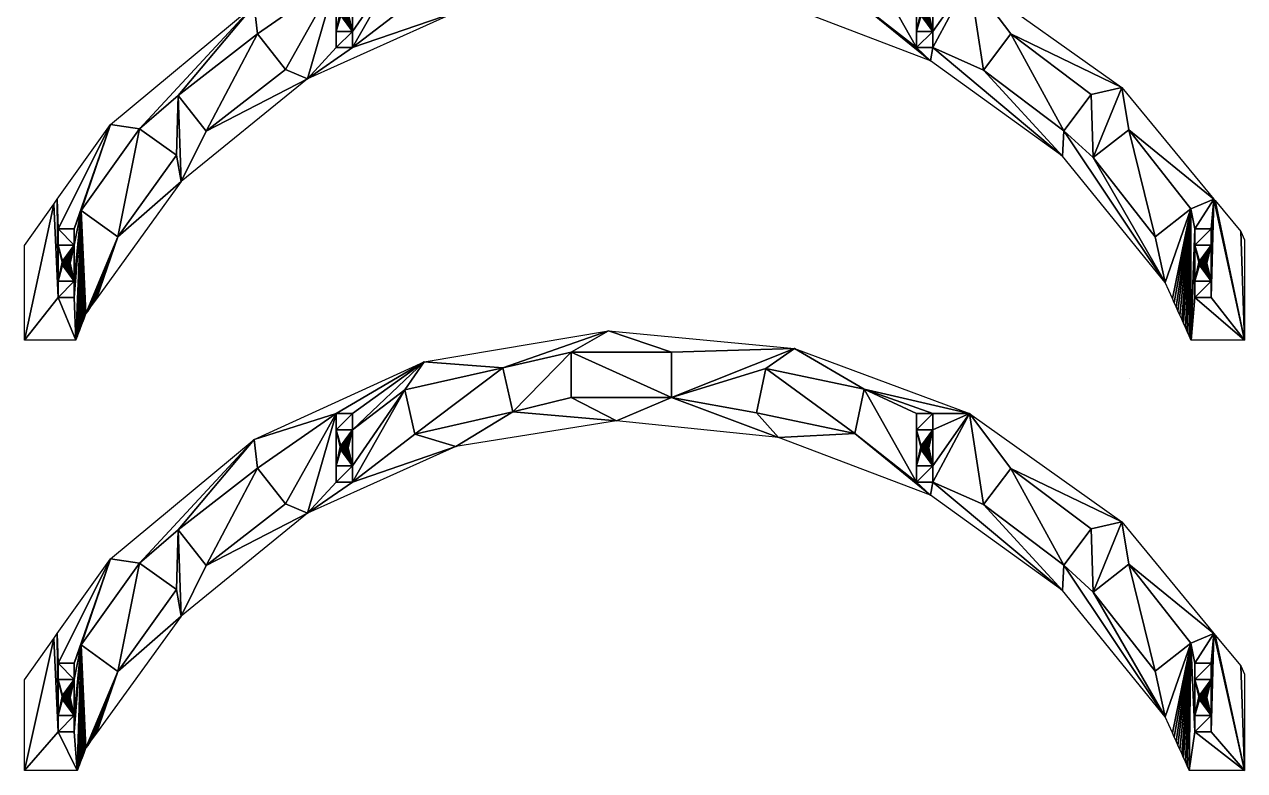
# Model space of a CAD drawing. Header units: metres. Extents: x -935 to 1842, y -1273 to 224.
# Drawn here: x 115.9 to 536.3, y -935.1 to -678.2 of the extents above; entities that cross this region are included whole.
import ezdxf

# ---------------------------------------------------------------- set-up
doc = ezdxf.new("R2010")
doc.units = ezdxf.units.M

msp = doc.modelspace()

# ---------------------------------------------------------------- linework, layer by layer
at = {"layer": 'Layer0'}
msp.add_line((496.48, -800.06), (496.55, -800.15), dxfattribs=at)

# ---------------------------------------------------------------- meshes
at = {"layer": 'Group#11'}
mesh = msp.add_polyface(dxfattribs=at)
corners = [(519.14, -903.77), (520.59, -909.6), (519.14, -916.17), (520.73, -909.27), (524.74, -903.77), (520.54, -909.97), (520.95, -908.98), (521.24, -908.75), (521.58, -908.61), (521.94, -908.57), (522.3, -908.61), (522.64, -908.75), (522.93, -908.98), (523.15, -909.27), (523.29, -909.6), (523.34, -909.97), (441.51, -812.19), (455.8, -831.06), (446.39, -843.5), (493.97, -849.48), (483.4, -851.93), (484.15, -873.64), (496.44, -864.04), (525.73, -887.89), (517.75, -891.3), (519.14, -898.17), (524.74, -898.17), (524.74, -916.17), (524.74, -921.77), (213.4, -846.51), (228.9, -835.76), (264.57, -823.57), (223.3, -835.76), (223.3, -812.16), (223.3, -817.76), (223.3, -830.16), (250.41, -819.23), (246.98, -804.01), (284.17, -811.62), (319.93, -814.65), (304.3, -806.6), (338.9, -806.6), (375.71, -820.37), (368.17, -811.98), (402.04, -819.06), (428.11, -840.33), (423.3, -835.76), (405.23, -803.79), (423.3, -812.16), (423.3, -817.76), (423.3, -830.16), (428.9, -835.76), (473.56, -873.17), (473.99, -864.37), (508.96, -916.66), (505.45, -900.91), (511.44, -922.18), (512.07, -923.6), (512.71, -925.02), (513.35, -926.44), (513.98, -927.86), (514.62, -929.28), (515.02, -930.18), (515.26, -930.7), (515.89, -932.12), (515.92, -932.18), (516.53, -933.54), (516.56, -933.6), (517.17, -934.96), (517.24, -935.14), (519.14, -921.77), (536.3, -935.14), (526.2, -888.46), (534.98, -899.08), (536.3, -901.96), (520.73, -910.66), (520.59, -910.33), (520.95, -910.95), (521.24, -911.18), (521.58, -911.32), (521.94, -911.36), (522.3, -911.32), (522.64, -911.18), (522.93, -910.95), (523.15, -910.66), (523.29, -910.33), (424.75, -823.6), (424.82, -823.43), (424.89, -823.26), (428.9, -817.76), (424.7, -823.96), (425.11, -822.97), (425.4, -822.75), (425.74, -822.61), (426.1, -822.56), (426.47, -822.61), (426.8, -822.75), (427.09, -822.97), (427.32, -823.26), (427.45, -823.6), (427.5, -823.96), (127.25, -887.9), (127.49, -898.17), (127.49, -903.77), (145.52, -862.19), (133.09, -898.17), (135.46, -891.88), (133.09, -903.77), (133.09, -916.17), (133.09, -921.77), (134.11, -935.14), (134.18, -934.95), (134.7, -933.59), (134.72, -933.53), (135.24, -932.17), (135.26, -932.11), (155.61, -863.75), (195.12, -821.17), (168.94, -852.24), (168.29, -872.83), (196.24, -830.98), (253.65, -794.39), (205.82, -843.29), (228.9, -812.16), (228.9, -817.76), (228.9, -830.16), (280.74, -796.4), (317.11, -783.67), (304.3, -791), (338.9, -791), (381.19, -789.74), (371.36, -796.71), (428.9, -812.16), (428.9, -830.16), (424.89, -824.66), (424.75, -824.32), (425.11, -824.95), (425.4, -825.17), (425.74, -825.31), (426.1, -825.36), (426.47, -825.31), (426.8, -825.17), (427.09, -824.95), (427.32, -824.66), (427.39, -824.49), (427.45, -824.32), (224.75, -823.6), (224.89, -823.26), (224.7, -823.96), (225.11, -822.97), (225.4, -822.75), (225.74, -822.61), (226.1, -822.56), (226.47, -822.61), (226.8, -822.75), (227.09, -822.97), (227.32, -823.26), (227.39, -823.43), (227.45, -823.6), (227.5, -823.96), (224.89, -824.66), (224.82, -824.49), (224.75, -824.32), (225.11, -824.95), (225.4, -825.17), (225.74, -825.31), (226.1, -825.36), (226.47, -825.31), (226.8, -825.17), (227.09, -824.95), (227.32, -824.66), (227.45, -824.32), (135.8, -930.69), (136, -930.17), (136.34, -929.27), (136.88, -927.85), (137.07, -927.36), (148.15, -900.97), (137.71, -926.48), (138.73, -925.06), (139.76, -923.64), (140.78, -922.22), (169.91, -881.91), (178.52, -864.55), (128.94, -909.6), (127.49, -916.17), (129.08, -909.27), (128.89, -909.97), (129.3, -908.98), (129.59, -908.75), (129.93, -908.61), (130.29, -908.57), (130.65, -908.61), (130.99, -908.75), (131.13, -908.86), (131.28, -908.98), (131.5, -909.27), (131.64, -909.6), (131.69, -909.97), (126, -889.65), (115.91, -935.14), (115.91, -903.85), (127.49, -921.77), (129.08, -910.66), (128.94, -910.33), (129.3, -910.95), (129.45, -911.07), (129.59, -911.18), (129.93, -911.32), (130.29, -911.36), (130.65, -911.32), (130.99, -911.18), (131.28, -910.95), (131.5, -910.66), (131.64, -910.33)]
mesh.append_faces([[corners[k] for k in face] for face in [(71, 73, 74), (199, 200, 201)]], dxfattribs={"vtx0": -1})
mesh.append_faces([[corners[k] for k in face] for face in [(1, 0, 3), (3, 4, 6), (6, 4, 7), (7, 4, 8), (8, 4, 9), (9, 4, 10), (10, 4, 11), (11, 4, 12), (12, 4, 13), (13, 4, 14), (14, 4, 15), (17, 19, 20), (21, 19, 22), (22, 23, 24), (25, 23, 26), (26, 23, 4), (27, 23, 28), (29, 30, 31), (30, 29, 32), (32, 34, 35), (36, 30, 37), (31, 38, 39), (39, 41, 42), (42, 44, 45), (46, 49, 50), (45, 51, 52), (52, 53, 54), (54, 24, 56), (56, 24, 57), (57, 24, 58), (58, 24, 59), (59, 24, 60), (60, 24, 61), (61, 24, 62), (62, 24, 63), (63, 24, 64), (64, 24, 65), (65, 24, 66), (66, 24, 67), (67, 24, 68), (68, 24, 69), (69, 70, 71), (70, 0, 2), (2, 75, 27), (75, 2, 76), (76, 2, 5), (86, 49, 87), (87, 49, 88), (88, 89, 91), (91, 89, 92), (92, 89, 93), (93, 89, 94), (94, 89, 95), (95, 89, 96), (96, 89, 97), (97, 89, 98), (98, 89, 99), (99, 89, 100), (102, 104, 105), (105, 106, 107), (108, 106, 109), (110, 106, 111), (111, 106, 112), (112, 106, 113), (113, 106, 114), (114, 106, 115), (106, 104, 116), (116, 118, 119), (118, 117, 120), (120, 33, 122), (33, 121, 123), (123, 121, 124), (125, 37, 30), (37, 121, 126), (126, 128, 38), (128, 127, 129), (129, 130, 41), (131, 130, 47), (132, 16, 89), (133, 16, 51), (50, 134, 133), (134, 50, 135), (135, 50, 90), (146, 34, 147), (147, 124, 149), (149, 124, 150), (150, 124, 151), (151, 124, 152), (152, 124, 153), (153, 124, 154), (154, 124, 155), (155, 124, 156), (156, 124, 157), (157, 124, 158), (158, 124, 159), (35, 160, 125), (160, 35, 161), (161, 35, 162), (162, 35, 148), (172, 106, 173), (173, 106, 174), (174, 106, 175), (175, 106, 176), (176, 177, 178), (178, 177, 179), (179, 177, 180), (180, 177, 181), (181, 177, 182), (182, 183, 29), (184, 103, 186), (186, 107, 188), (188, 107, 189), (189, 107, 190), (190, 107, 191), (191, 107, 192), (192, 107, 193), (193, 107, 194), (194, 107, 195), (195, 107, 196), (196, 107, 197), (197, 107, 198), (200, 202, 110), (202, 103, 185), (185, 203, 108), (203, 185, 204), (204, 185, 187)]], dxfattribs={"vtx0": -1, "vtx1": -1})
mesh.append_faces([[corners[k] for k in face] for face in [(0, 1, 2), (20, 19, 21), (24, 23, 25), (4, 23, 27), (32, 29, 33), (31, 30, 36), (39, 38, 40), (42, 41, 43), (45, 44, 46), (46, 47, 48), (52, 51, 18), (18, 51, 16), (54, 53, 21), (69, 24, 70), (70, 24, 25), (71, 28, 23), (27, 15, 4), (49, 86, 50), (105, 104, 106), (107, 106, 108), (109, 106, 110), (116, 117, 118), (120, 117, 33), (122, 33, 29), (124, 121, 37), (124, 37, 125), (126, 127, 128), (41, 130, 131), (47, 16, 132), (89, 16, 133), (133, 100, 89), (34, 146, 35), (125, 159, 124), (182, 119, 118), (103, 184, 185), (200, 199, 202), (202, 101, 103), (108, 198, 107)]], dxfattribs={"vtx0": -1, "vtx1": -1, "vtx2": -1})
mesh.append_faces([[corners[k] for k in face] for face in [(3, 0, 4), (2, 1, 5), (16, 17, 18), (17, 16, 19), (22, 19, 23), (32, 33, 34), (31, 36, 38), (39, 40, 41), (42, 43, 44), (46, 44, 47), (46, 48, 49), (45, 46, 51), (52, 18, 53), (21, 53, 20), (54, 21, 55), (54, 55, 24), (70, 25, 0), (71, 70, 28), (71, 23, 72), (71, 72, 73), (27, 75, 77), (27, 77, 78), (27, 78, 79), (27, 79, 80), (27, 80, 81), (27, 81, 82), (27, 82, 83), (27, 83, 84), (27, 84, 85), (27, 85, 15), (88, 49, 89), (50, 86, 90), (101, 102, 103), (102, 101, 104), (116, 104, 117), (33, 117, 121), (126, 121, 127), (38, 128, 40), (129, 127, 130), (41, 131, 43), (47, 130, 16), (47, 132, 48), (133, 134, 136), (133, 136, 137), (133, 137, 138), (133, 138, 139), (133, 139, 140), (133, 140, 141), (133, 141, 142), (133, 142, 143), (133, 143, 144), (133, 144, 145), (133, 145, 100), (147, 34, 124), (35, 146, 148), (125, 160, 163), (125, 163, 164), (125, 164, 165), (125, 165, 166), (125, 166, 167), (125, 167, 168), (125, 168, 169), (125, 169, 170), (125, 170, 171), (125, 171, 159), (106, 172, 115), (176, 106, 177), (182, 177, 119), (182, 118, 183), (29, 183, 122), (186, 103, 107), (185, 184, 187), (202, 199, 101), (110, 202, 109), (108, 203, 205), (108, 205, 206), (108, 206, 207), (108, 207, 208), (108, 208, 209), (108, 209, 210), (108, 210, 211), (108, 211, 212), (108, 212, 213), (108, 213, 214), (108, 214, 198)]], dxfattribs={"vtx0": -1, "vtx2": -1})
mesh = msp.add_polyface(dxfattribs=at)
corners = [(304.3, -791), (338.9, -806.6), (304.3, -806.6), (338.9, -791)]
mesh.append_faces([[corners[k] for k in face] for face in [(0, 1, 2), (1, 0, 3)]], dxfattribs={"vtx0": -1})
mesh = msp.add_polyface(dxfattribs=at)
corners = [(280.74, -796.4), (250.41, -819.23), (246.98, -804.01), (284.17, -811.62)]
mesh.append_faces([[corners[k] for k in face] for face in [(0, 1, 2), (1, 0, 3)]], dxfattribs={"vtx0": -1})
mesh = msp.add_polyface(dxfattribs=at)
corners = [(371.36, -796.71), (402.04, -819.06), (368.17, -811.98), (405.23, -803.79)]
mesh.append_faces([[corners[k] for k in face] for face in [(0, 1, 2), (1, 0, 3)]], dxfattribs={"vtx0": -1})
mesh = msp.add_polyface(dxfattribs=at)
corners = [(228.9, -812.16), (223.3, -817.76), (223.3, -812.16), (228.9, -817.76)]
mesh.append_faces([[corners[k] for k in face] for face in [(0, 1, 2), (1, 0, 3)]], dxfattribs={"vtx0": -1})
mesh = msp.add_polyface(dxfattribs=at)
corners = [(428.9, -812.16), (423.3, -817.76), (423.3, -812.16), (428.9, -817.76)]
mesh.append_faces([[corners[k] for k in face] for face in [(0, 1, 2), (1, 0, 3)]], dxfattribs={"vtx0": -1})
mesh = msp.add_polyface(dxfattribs=at)
corners = [(224.75, -823.6), (224.75, -824.32), (224.7, -823.96), (224.89, -823.26), (224.82, -824.49), (224.89, -824.66), (225.11, -822.97), (225.11, -824.95), (225.4, -822.75), (225.4, -825.17), (225.74, -822.61), (225.74, -825.31), (226.1, -822.56), (226.1, -825.36), (226.47, -822.61), (226.47, -825.31), (226.8, -822.75), (226.8, -825.17), (227.09, -824.95), (227.09, -822.97), (227.32, -823.26), (227.32, -824.66), (227.39, -823.43), (227.45, -824.32), (227.45, -823.6), (227.5, -823.96)]
mesh.append_faces([[corners[k] for k in face] for face in [(0, 1, 2), (23, 24, 25)]], dxfattribs={"vtx0": -1})
mesh.append_faces([[corners[k] for k in face] for face in [(1, 3, 4), (4, 3, 5), (5, 6, 7), (7, 8, 9), (9, 10, 11), (11, 12, 13), (13, 14, 15), (15, 16, 17), (17, 16, 18), (18, 20, 21), (21, 22, 23)]], dxfattribs={"vtx0": -1, "vtx1": -1})
mesh.append_faces([[corners[k] for k in face] for face in [(1, 0, 3), (5, 3, 6), (7, 6, 8), (9, 8, 10), (11, 10, 12), (13, 12, 14), (15, 14, 16), (18, 16, 19), (18, 19, 20), (21, 20, 22), (23, 22, 24)]], dxfattribs={"vtx0": -1, "vtx2": -1})
mesh = msp.add_polyface(dxfattribs=at)
corners = [(424.75, -823.6), (424.75, -824.32), (424.7, -823.96), (424.82, -823.43), (424.89, -824.66), (424.89, -823.26), (425.11, -824.95), (425.11, -822.97), (425.4, -822.75), (425.4, -825.17), (425.74, -822.61), (425.74, -825.31), (426.1, -822.56), (426.1, -825.36), (426.47, -822.61), (426.47, -825.31), (426.8, -822.75), (426.8, -825.17), (427.09, -824.95), (427.09, -822.97), (427.32, -823.26), (427.32, -824.66), (427.45, -823.6), (427.39, -824.49), (427.45, -824.32), (427.5, -823.96)]
mesh.append_faces([[corners[k] for k in face] for face in [(0, 1, 2), (24, 22, 25)]], dxfattribs={"vtx0": -1})
mesh.append_faces([[corners[k] for k in face] for face in [(1, 3, 4), (4, 5, 6), (6, 8, 9), (9, 10, 11), (11, 12, 13), (13, 14, 15), (15, 16, 17), (17, 16, 18), (18, 20, 21), (21, 22, 23), (23, 22, 24)]], dxfattribs={"vtx0": -1, "vtx1": -1})
mesh.append_faces([[corners[k] for k in face] for face in [(1, 0, 3), (4, 3, 5), (6, 5, 7), (6, 7, 8), (9, 8, 10), (11, 10, 12), (13, 12, 14), (15, 14, 16), (18, 16, 19), (18, 19, 20), (21, 20, 22)]], dxfattribs={"vtx0": -1, "vtx2": -1})
mesh = msp.add_polyface(dxfattribs=at)
corners = [(196.24, -830.98), (178.52, -864.55), (168.94, -852.24), (205.82, -843.29)]
mesh.append_faces([[corners[k] for k in face] for face in [(0, 1, 2), (1, 0, 3)]], dxfattribs={"vtx0": -1})
mesh = msp.add_polyface(dxfattribs=at)
corners = [(228.9, -830.16), (223.3, -835.76), (223.3, -830.16), (228.9, -835.76)]
mesh.append_faces([[corners[k] for k in face] for face in [(0, 1, 2), (1, 0, 3)]], dxfattribs={"vtx0": -1})
mesh = msp.add_polyface(dxfattribs=at)
corners = [(428.9, -830.16), (423.3, -835.76), (423.3, -830.16), (428.9, -835.76)]
mesh.append_faces([[corners[k] for k in face] for face in [(0, 1, 2), (1, 0, 3)]], dxfattribs={"vtx0": -1})
mesh = msp.add_polyface(dxfattribs=at)
corners = [(455.8, -831.06), (473.99, -864.37), (446.39, -843.5), (483.4, -851.93)]
mesh.append_faces([[corners[k] for k in face] for face in [(0, 1, 2), (1, 0, 3)]], dxfattribs={"vtx0": -1})
mesh = msp.add_polyface(dxfattribs=at)
corners = [(155.61, -863.75), (148.15, -900.97), (135.46, -891.88), (168.29, -872.83)]
mesh.append_faces([[corners[k] for k in face] for face in [(0, 1, 2), (1, 0, 3)]], dxfattribs={"vtx0": -1})
mesh = msp.add_polyface(dxfattribs=at)
corners = [(496.44, -864.04), (505.45, -900.91), (484.15, -873.64), (517.75, -891.3)]
mesh.append_faces([[corners[k] for k in face] for face in [(0, 1, 2), (1, 0, 3)]], dxfattribs={"vtx0": -1})
mesh = msp.add_polyface(dxfattribs=at)
corners = [(127.49, -898.17), (133.09, -903.77), (127.49, -903.77), (133.09, -898.17)]
mesh.append_faces([[corners[k] for k in face] for face in [(0, 1, 2), (1, 0, 3)]], dxfattribs={"vtx0": -1})
mesh = msp.add_polyface(dxfattribs=at)
corners = [(524.74, -898.17), (519.14, -903.77), (519.14, -898.17), (524.74, -903.77)]
mesh.append_faces([[corners[k] for k in face] for face in [(0, 1, 2), (1, 0, 3)]], dxfattribs={"vtx0": -1})
mesh = msp.add_polyface(dxfattribs=at)
corners = [(128.94, -909.6), (128.94, -910.33), (128.89, -909.97), (129.08, -909.27), (129.08, -910.66), (129.3, -910.95), (129.3, -908.98), (129.59, -908.75), (129.45, -911.07), (129.59, -911.18), (129.93, -911.32), (129.93, -908.61), (130.29, -908.57), (130.29, -911.36), (130.65, -908.61), (130.65, -911.32), (130.99, -908.75), (130.99, -911.18), (131.13, -908.86), (131.28, -910.95), (131.28, -908.98), (131.5, -909.27), (131.5, -910.66), (131.64, -909.6), (131.64, -910.33), (131.69, -909.97)]
mesh.append_faces([[corners[k] for k in face] for face in [(0, 1, 2), (24, 23, 25)]], dxfattribs={"vtx0": -1})
mesh.append_faces([[corners[k] for k in face] for face in [(1, 3, 4), (4, 3, 5), (5, 7, 8), (8, 7, 9), (9, 7, 10), (10, 12, 13), (13, 14, 15), (15, 16, 17), (17, 18, 19), (19, 21, 22), (22, 23, 24)]], dxfattribs={"vtx0": -1, "vtx1": -1})
mesh.append_faces([[corners[k] for k in face] for face in [(1, 0, 3), (5, 3, 6), (5, 6, 7), (10, 7, 11), (10, 11, 12), (13, 12, 14), (15, 14, 16), (17, 16, 18), (19, 18, 20), (19, 20, 21), (22, 21, 23)]], dxfattribs={"vtx0": -1, "vtx2": -1})
mesh = msp.add_polyface(dxfattribs=at)
corners = [(520.59, -909.6), (520.59, -910.33), (520.54, -909.97), (520.73, -909.27), (520.73, -910.66), (520.95, -908.98), (520.95, -910.95), (521.24, -908.75), (521.24, -911.18), (521.58, -911.32), (521.58, -908.61), (521.94, -908.57), (521.94, -911.36), (522.3, -908.61), (522.3, -911.32), (522.64, -908.75), (522.64, -911.18), (522.93, -908.98), (522.93, -910.95), (523.15, -909.27), (523.15, -910.66), (523.29, -909.6), (523.29, -910.33), (523.34, -909.97)]
mesh.append_faces([[corners[k] for k in face] for face in [(0, 1, 2), (22, 21, 23)]], dxfattribs={"vtx0": -1})
mesh.append_faces([[corners[k] for k in face] for face in [(1, 3, 4), (4, 5, 6), (6, 7, 8), (8, 7, 9), (9, 11, 12), (12, 13, 14), (14, 15, 16), (16, 17, 18), (18, 19, 20), (20, 21, 22)]], dxfattribs={"vtx0": -1, "vtx1": -1})
mesh.append_faces([[corners[k] for k in face] for face in [(1, 0, 3), (4, 3, 5), (6, 5, 7), (9, 7, 10), (9, 10, 11), (12, 11, 13), (14, 13, 15), (16, 15, 17), (18, 17, 19), (20, 19, 21)]], dxfattribs={"vtx0": -1, "vtx2": -1})
mesh = msp.add_polyface(dxfattribs=at)
corners = [(133.09, -916.17), (127.49, -921.77), (127.49, -916.17), (133.09, -921.77)]
mesh.append_faces([[corners[k] for k in face] for face in [(0, 1, 2), (1, 0, 3)]], dxfattribs={"vtx0": -1})
mesh = msp.add_polyface(dxfattribs=at)
corners = [(524.74, -916.17), (519.14, -921.77), (519.14, -916.17), (524.74, -921.77)]
mesh.append_faces([[corners[k] for k in face] for face in [(0, 1, 2), (1, 0, 3)]], dxfattribs={"vtx0": -1})
at = {"layer": 'Group#12'}
mesh = msp.add_polyface(dxfattribs=at)
corners = [(519.14, -754.17), (520.59, -760), (519.14, -766.57), (520.73, -759.67), (524.74, -754.17), (520.54, -760.37), (520.95, -759.38), (521.24, -759.15), (521.58, -759.01), (521.94, -758.97), (522.3, -759.01), (522.64, -759.15), (522.93, -759.38), (523.15, -759.67), (523.29, -760), (523.34, -760.37), (441.51, -662.59), (455.8, -681.46), (446.39, -693.9), (493.97, -699.88), (483.4, -702.33), (484.15, -724.04), (496.44, -714.44), (525.73, -738.29), (517.75, -741.7), (519.14, -748.57), (517.8, -786.78), (517.88, -786.96), (524.74, -748.57), (524.74, -766.57), (524.74, -772.17), (519.14, -772.17), (536.3, -786.96), (526.2, -738.86), (534.98, -749.48), (536.3, -752.36), (520.73, -761.06), (520.59, -760.73), (520.95, -761.35), (521.24, -761.58), (521.58, -761.72), (521.94, -761.76), (522.3, -761.72), (522.64, -761.58), (522.93, -761.35), (523.15, -761.06), (523.29, -760.73), (423.3, -668.16), (424.75, -674), (423.3, -680.56), (424.82, -673.83), (424.89, -673.66), (428.9, -668.16), (424.7, -674.36), (425.11, -673.37), (425.4, -673.15), (425.74, -673.01), (426.1, -672.96), (426.47, -673.01), (426.8, -673.15), (427.09, -673.37), (427.32, -673.66), (427.45, -674), (427.5, -674.36), (127.25, -738.3), (127.49, -748.57), (127.49, -754.17), (145.52, -712.59), (133.09, -748.57), (135.46, -742.28), (133.09, -754.17), (133.09, -766.57), (133.09, -772.17), (133.57, -786.96), (133.64, -786.77), (134.16, -785.41), (134.18, -785.35), (134.7, -783.99), (134.72, -783.93), (135.24, -782.57), (135.26, -782.51), (155.61, -714.15), (195.12, -671.57), (168.94, -702.64), (168.29, -723.23), (196.24, -681.38), (223.3, -662.56), (253.65, -644.79), (205.82, -693.69), (213.4, -696.91), (228.9, -662.56), (228.9, -668.16), (246.98, -654.41), (228.9, -680.56), (228.9, -686.16), (280.74, -646.8), (317.11, -634.07), (304.3, -641.4), (284.17, -662.02), (304.3, -657), (338.9, -641.4), (381.19, -640.14), (338.9, -657), (371.36, -647.11), (368.17, -662.38), (405.23, -654.19), (428.9, -662.56), (423.3, -662.56), (428.9, -680.56), (428.9, -686.16), (264.57, -673.97), (223.3, -686.16), (223.3, -668.16), (223.3, -680.56), (250.41, -669.63), (319.93, -665.05), (375.71, -670.77), (402.04, -669.46), (428.11, -690.73), (423.3, -686.16), (473.56, -723.57), (473.99, -714.77), (508.96, -767.06), (505.45, -751.31), (511.44, -772.58), (512.07, -774), (512.71, -775.42), (513.35, -776.84), (513.98, -778.26), (514.62, -779.68), (515.02, -780.58), (515.26, -781.1), (515.89, -782.52), (515.92, -782.58), (516.53, -783.94), (516.56, -784), (517.17, -785.36), (517.19, -785.42), (424.89, -675.06), (424.75, -674.72), (425.11, -675.35), (425.4, -675.57), (425.74, -675.71), (426.1, -675.76), (426.47, -675.71), (426.8, -675.57), (427.09, -675.35), (427.32, -675.06), (427.39, -674.89), (427.45, -674.72), (224.75, -674), (224.89, -673.66), (224.7, -674.36), (225.11, -673.37), (225.4, -673.15), (225.74, -673.01), (226.1, -672.96), (226.47, -673.01), (226.8, -673.15), (227.09, -673.37), (227.32, -673.66), (227.39, -673.83), (227.45, -674), (227.5, -674.36), (224.89, -675.06), (224.82, -674.89), (224.75, -674.72), (225.11, -675.35), (225.4, -675.57), (225.74, -675.71), (226.1, -675.76), (226.47, -675.71), (226.8, -675.57), (227.09, -675.35), (227.32, -675.06), (227.45, -674.72), (135.8, -781.09), (136, -780.57), (136.34, -779.67), (136.88, -778.25), (137.07, -777.76), (148.15, -751.37), (137.71, -776.88), (138.73, -775.46), (139.76, -774.04), (140.78, -772.62), (169.91, -732.31), (178.52, -714.95), (128.94, -760), (127.49, -766.57), (129.08, -759.67), (128.89, -760.37), (129.3, -759.38), (129.59, -759.15), (129.93, -759.01), (130.29, -758.97), (130.65, -759.01), (130.99, -759.15), (131.13, -759.26), (131.28, -759.38), (131.5, -759.67), (131.64, -760), (131.69, -760.37), (126, -740.05), (115.91, -786.96), (115.91, -754.25), (127.49, -772.17), (129.08, -761.06), (128.94, -760.73), (129.3, -761.35), (129.45, -761.47), (129.59, -761.58), (129.93, -761.72), (130.29, -761.76), (130.65, -761.72), (130.99, -761.58), (131.28, -761.35), (131.5, -761.06), (131.64, -760.73)]
mesh.append_faces([[corners[k] for k in face] for face in [(32, 34, 35), (203, 204, 205)]], dxfattribs={"vtx0": -1})
mesh.append_faces([[corners[k] for k in face] for face in [(1, 0, 3), (3, 4, 6), (6, 4, 7), (7, 4, 8), (8, 4, 9), (9, 4, 10), (10, 4, 11), (11, 4, 12), (12, 4, 13), (13, 4, 14), (14, 4, 15), (17, 19, 20), (21, 19, 22), (22, 23, 24), (26, 25, 27), (25, 23, 28), (28, 23, 4), (29, 23, 30), (27, 31, 32), (31, 0, 2), (2, 36, 29), (36, 2, 37), (37, 2, 5), (48, 47, 50), (50, 47, 51), (51, 52, 54), (54, 52, 55), (55, 52, 56), (56, 52, 57), (57, 52, 58), (58, 52, 59), (59, 52, 60), (60, 52, 61), (61, 52, 62), (62, 52, 63), (65, 67, 68), (68, 69, 70), (71, 69, 72), (73, 69, 74), (74, 69, 75), (75, 69, 76), (76, 69, 77), (77, 69, 78), (78, 69, 79), (79, 69, 80), (69, 67, 81), (81, 83, 84), (83, 82, 85), (85, 86, 88), (86, 87, 90), (90, 87, 91), (93, 92, 94), (92, 87, 95), (95, 97, 98), (97, 96, 100), (100, 101, 102), (103, 101, 105), (106, 16, 52), (108, 16, 109), (89, 94, 110), (94, 89, 111), (111, 112, 113), (114, 94, 92), (110, 98, 115), (115, 102, 116), (116, 117, 118), (119, 47, 49), (118, 109, 120), (120, 121, 122), (122, 24, 124), (124, 24, 125), (125, 24, 126), (126, 24, 127), (127, 24, 128), (128, 24, 129), (129, 24, 130), (130, 24, 131), (131, 24, 132), (132, 24, 133), (133, 24, 134), (134, 24, 135), (135, 24, 136), (136, 24, 137), (137, 24, 26), (49, 138, 108), (138, 49, 139), (139, 49, 53), (150, 112, 151), (151, 91, 153), (153, 91, 154), (154, 91, 155), (155, 91, 156), (156, 91, 157), (157, 91, 158), (158, 91, 159), (159, 91, 160), (160, 91, 161), (161, 91, 162), (162, 91, 163), (113, 164, 93), (164, 113, 165), (165, 113, 166), (166, 113, 152), (176, 69, 177), (177, 69, 178), (178, 69, 179), (179, 69, 180), (180, 181, 182), (182, 181, 183), (183, 181, 184), (184, 181, 185), (185, 181, 186), (186, 187, 89), (188, 66, 190), (190, 70, 192), (192, 70, 193), (193, 70, 194), (194, 70, 195), (195, 70, 196), (196, 70, 197), (197, 70, 198), (198, 70, 199), (199, 70, 200), (200, 70, 201), (201, 70, 202), (204, 206, 73), (206, 66, 189), (189, 207, 71), (207, 189, 208), (208, 189, 191)]], dxfattribs={"vtx0": -1, "vtx1": -1})
mesh.append_faces([[corners[k] for k in face] for face in [(0, 1, 2), (20, 19, 21), (24, 23, 25), (24, 25, 26), (4, 23, 29), (31, 27, 25), (32, 30, 23), (29, 15, 4), (47, 48, 49), (68, 67, 69), (70, 69, 71), (72, 69, 73), (81, 82, 83), (85, 82, 86), (88, 86, 89), (91, 87, 92), (91, 92, 93), (95, 96, 97), (102, 101, 103), (105, 16, 106), (52, 16, 108), (111, 89, 86), (110, 94, 114), (115, 98, 99), (116, 102, 104), (118, 117, 119), (119, 105, 107), (120, 109, 18), (18, 109, 16), (122, 121, 21), (108, 63, 52), (112, 150, 113), (93, 163, 91), (186, 84, 83), (66, 188, 189), (204, 203, 206), (206, 64, 66), (71, 202, 70)]], dxfattribs={"vtx0": -1, "vtx1": -1, "vtx2": -1})
mesh.append_faces([[corners[k] for k in face] for face in [(3, 0, 4), (2, 1, 5), (16, 17, 18), (17, 16, 19), (22, 19, 23), (31, 25, 0), (32, 31, 30), (32, 23, 33), (32, 33, 34), (29, 36, 38), (29, 38, 39), (29, 39, 40), (29, 40, 41), (29, 41, 42), (29, 42, 43), (29, 43, 44), (29, 44, 45), (29, 45, 46), (29, 46, 15), (51, 47, 52), (49, 48, 53), (64, 65, 66), (65, 64, 67), (81, 67, 82), (86, 82, 87), (95, 87, 96), (98, 97, 99), (100, 96, 101), (102, 103, 104), (105, 101, 16), (105, 106, 107), (111, 86, 112), (110, 114, 98), (115, 99, 102), (116, 104, 117), (119, 117, 105), (119, 107, 47), (118, 119, 109), (120, 18, 121), (21, 121, 20), (122, 21, 123), (122, 123, 24), (108, 138, 140), (108, 140, 141), (108, 141, 142), (108, 142, 143), (108, 143, 144), (108, 144, 145), (108, 145, 146), (108, 146, 147), (108, 147, 148), (108, 148, 149), (108, 149, 63), (151, 112, 91), (113, 150, 152), (93, 164, 167), (93, 167, 168), (93, 168, 169), (93, 169, 170), (93, 170, 171), (93, 171, 172), (93, 172, 173), (93, 173, 174), (93, 174, 175), (93, 175, 163), (69, 176, 80), (180, 69, 181), (186, 181, 84), (186, 83, 187), (89, 187, 88), (190, 66, 70), (189, 188, 191), (206, 203, 64), (73, 206, 72), (71, 207, 209), (71, 209, 210), (71, 210, 211), (71, 211, 212), (71, 212, 213), (71, 213, 214), (71, 214, 215), (71, 215, 216), (71, 216, 217), (71, 217, 218), (71, 218, 202)]], dxfattribs={"vtx0": -1, "vtx2": -1})
mesh = msp.add_polyface(dxfattribs=at)
corners = [(228.9, -680.56), (223.3, -686.16), (223.3, -680.56), (228.9, -686.16)]
mesh.append_faces([[corners[k] for k in face] for face in [(0, 1, 2), (1, 0, 3)]], dxfattribs={"vtx0": -1})
mesh = msp.add_polyface(dxfattribs=at)
corners = [(428.9, -680.56), (423.3, -686.16), (423.3, -680.56), (428.9, -686.16)]
mesh.append_faces([[corners[k] for k in face] for face in [(0, 1, 2), (1, 0, 3)]], dxfattribs={"vtx0": -1})
mesh = msp.add_polyface(dxfattribs=at)
corners = [(196.24, -681.38), (178.52, -714.95), (168.94, -702.64), (205.82, -693.69)]
mesh.append_faces([[corners[k] for k in face] for face in [(0, 1, 2), (1, 0, 3)]], dxfattribs={"vtx0": -1})
mesh = msp.add_polyface(dxfattribs=at)
corners = [(455.8, -681.46), (473.99, -714.77), (446.39, -693.9), (483.4, -702.33)]
mesh.append_faces([[corners[k] for k in face] for face in [(0, 1, 2), (1, 0, 3)]], dxfattribs={"vtx0": -1})
mesh = msp.add_polyface(dxfattribs=at)
corners = [(155.61, -714.15), (148.15, -751.37), (135.46, -742.28), (168.29, -723.23)]
mesh.append_faces([[corners[k] for k in face] for face in [(0, 1, 2), (1, 0, 3)]], dxfattribs={"vtx0": -1})
mesh = msp.add_polyface(dxfattribs=at)
corners = [(496.44, -714.44), (505.45, -751.31), (484.15, -724.04), (517.75, -741.7)]
mesh.append_faces([[corners[k] for k in face] for face in [(0, 1, 2), (1, 0, 3)]], dxfattribs={"vtx0": -1})
mesh = msp.add_polyface(dxfattribs=at)
corners = [(127.49, -748.57), (133.09, -754.17), (127.49, -754.17), (133.09, -748.57)]
mesh.append_faces([[corners[k] for k in face] for face in [(0, 1, 2), (1, 0, 3)]], dxfattribs={"vtx0": -1})
mesh = msp.add_polyface(dxfattribs=at)
corners = [(524.74, -748.57), (519.14, -754.17), (519.14, -748.57), (524.74, -754.17)]
mesh.append_faces([[corners[k] for k in face] for face in [(0, 1, 2), (1, 0, 3)]], dxfattribs={"vtx0": -1})
mesh = msp.add_polyface(dxfattribs=at)
corners = [(128.94, -760), (128.94, -760.73), (128.89, -760.37), (129.08, -759.67), (129.08, -761.06), (129.3, -761.35), (129.3, -759.38), (129.59, -759.15), (129.45, -761.47), (129.59, -761.58), (129.93, -761.72), (129.93, -759.01), (130.29, -758.97), (130.29, -761.76), (130.65, -759.01), (130.65, -761.72), (130.99, -759.15), (130.99, -761.58), (131.13, -759.26), (131.28, -761.35), (131.28, -759.38), (131.5, -759.67), (131.5, -761.06), (131.64, -760), (131.64, -760.73), (131.69, -760.37)]
mesh.append_faces([[corners[k] for k in face] for face in [(0, 1, 2), (24, 23, 25)]], dxfattribs={"vtx0": -1})
mesh.append_faces([[corners[k] for k in face] for face in [(1, 3, 4), (4, 3, 5), (5, 7, 8), (8, 7, 9), (9, 7, 10), (10, 12, 13), (13, 14, 15), (15, 16, 17), (17, 18, 19), (19, 21, 22), (22, 23, 24)]], dxfattribs={"vtx0": -1, "vtx1": -1})
mesh.append_faces([[corners[k] for k in face] for face in [(1, 0, 3), (5, 3, 6), (5, 6, 7), (10, 7, 11), (10, 11, 12), (13, 12, 14), (15, 14, 16), (17, 16, 18), (19, 18, 20), (19, 20, 21), (22, 21, 23)]], dxfattribs={"vtx0": -1, "vtx2": -1})
mesh = msp.add_polyface(dxfattribs=at)
corners = [(520.59, -760), (520.59, -760.73), (520.54, -760.37), (520.73, -759.67), (520.73, -761.06), (520.95, -759.38), (520.95, -761.35), (521.24, -759.15), (521.24, -761.58), (521.58, -761.72), (521.58, -759.01), (521.94, -758.97), (521.94, -761.76), (522.3, -759.01), (522.3, -761.72), (522.64, -759.15), (522.64, -761.58), (522.93, -759.38), (522.93, -761.35), (523.15, -759.67), (523.15, -761.06), (523.29, -760), (523.29, -760.73), (523.34, -760.37)]
mesh.append_faces([[corners[k] for k in face] for face in [(0, 1, 2), (22, 21, 23)]], dxfattribs={"vtx0": -1})
mesh.append_faces([[corners[k] for k in face] for face in [(1, 3, 4), (4, 5, 6), (6, 7, 8), (8, 7, 9), (9, 11, 12), (12, 13, 14), (14, 15, 16), (16, 17, 18), (18, 19, 20), (20, 21, 22)]], dxfattribs={"vtx0": -1, "vtx1": -1})
mesh.append_faces([[corners[k] for k in face] for face in [(1, 0, 3), (4, 3, 5), (6, 5, 7), (9, 7, 10), (9, 10, 11), (12, 11, 13), (14, 13, 15), (16, 15, 17), (18, 17, 19), (20, 19, 21)]], dxfattribs={"vtx0": -1, "vtx2": -1})
mesh = msp.add_polyface(dxfattribs=at)
corners = [(133.09, -766.57), (127.49, -772.17), (127.49, -766.57), (133.09, -772.17)]
mesh.append_faces([[corners[k] for k in face] for face in [(0, 1, 2), (1, 0, 3)]], dxfattribs={"vtx0": -1})
mesh = msp.add_polyface(dxfattribs=at)
corners = [(524.74, -766.57), (519.14, -772.17), (519.14, -766.57), (524.74, -772.17)]
mesh.append_faces([[corners[k] for k in face] for face in [(0, 1, 2), (1, 0, 3)]], dxfattribs={"vtx0": -1})

doc.saveas('drawing.dxf')
